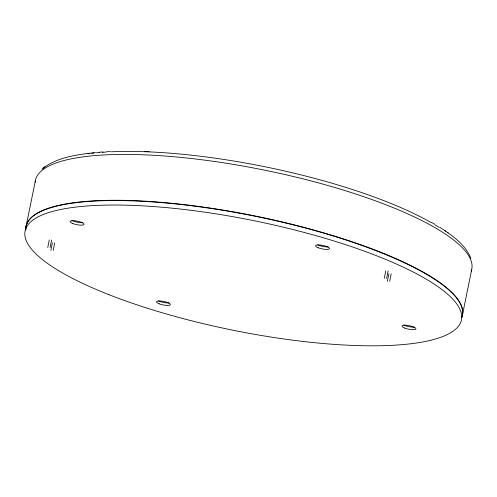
<?xml version="1.0" encoding="UTF-8"?>
<svg xmlns="http://www.w3.org/2000/svg" width="497" height="497" viewBox="0 0 497 497"><rect width="100%" height="100%" fill="white"/><g stroke="black" fill="none" stroke-linecap="round" stroke-linejoin="round"><path stroke-width="0.75" d="M47.755 247.537L49.29 239.927M50.868 250.426L52.402 242.809M384.243 278.426L385.778 270.815M387.356 281.314L388.89 273.704M25.974 226.936L35.293 181.113M462.577 314.371L471.715 269.517M50.085 247.525L51.626 240.051M53.204 250.413L54.738 242.934M386.573 278.413L388.114 270.94M389.685 281.302L391.22 273.828M41.941 169.303L43.935 167.619M44.593 167.11C59.354 156.729 78.066 154.598 95.523 152.542M43.202 168.191L45.32 166.545M99.145 152.231L102.86 151.958M106.662 151.722L110.558 151.535M144.627 151.517L149.212 151.703M431.315 222.24L434.285 223.942M439.901 227.346C452.015 235.354 465.304 244.288 470.87 258.334M445.063 230.726L445.716 231.186M447.474 232.41L448.139 232.876M25.763 229.974A222.65 55.745 11.5 0 1 252.768 215.791A222.65 55.745 11.5 0 1 461.819 317.359M82.757 222.65A7.107 1.777 11.5 0 1 71.916 220.432M328.219 246.885A7.107 1.777 11.5 0 1 317.682 244.828M414.653 327.169A7.107 1.777 11.5 0 1 403.806 324.951M169.117 302.928A7.107 1.777 11.5 0 1 158.58 300.871M35.175 182.206A222.65 55.745 11.5 0 1 265.479 170.341A222.65 55.745 11.5 0 1 471.181 271.306M87.957 153.772A217.916 54.564 11.5 0 1 89.441 153.579M91.703 153.306A217.916 54.564 11.5 0 1 94.008 153.051M96.3 152.821A217.916 54.564 11.5 0 1 99.263 152.554M102.295 152.312A217.916 54.564 11.5 0 1 106.178 152.057M111.39 151.784A217.916 54.564 11.5 0 1 430.75 222.352M434.645 224.619A217.916 54.564 11.5 0 1 439.137 227.384M25.819 229.695A222.65 55.745 11.5 0 1 254.197 215.785A222.65 55.745 11.5 0 1 461.62 317.738M108.93 294.665A222.65 55.745 11.5 0 0 459.663 324.448A222.65 55.745 11.5 0 0 161.314 207.168A222.65 55.745 11.5 0 0 108.93 294.665M72.786 223.538A7.107 1.777 11.5 0 0 83.974 224.482A7.107 1.777 11.5 0 0 74.457 220.743A7.107 1.777 11.5 0 0 72.786 223.538M318.248 247.773A7.107 1.777 11.5 0 0 329.443 248.724A7.107 1.777 11.5 0 0 319.919 244.978A7.107 1.777 11.5 0 0 318.248 247.773M404.676 328.057A7.107 1.777 11.5 0 0 415.871 329.008A7.107 1.777 11.5 0 0 406.347 325.262A7.107 1.777 11.5 0 0 404.676 328.057M159.139 303.81A7.107 1.777 11.5 0 0 170.334 304.76A7.107 1.777 11.5 0 0 160.811 301.02A7.107 1.777 11.5 0 0 159.139 303.81"/></g></svg>
